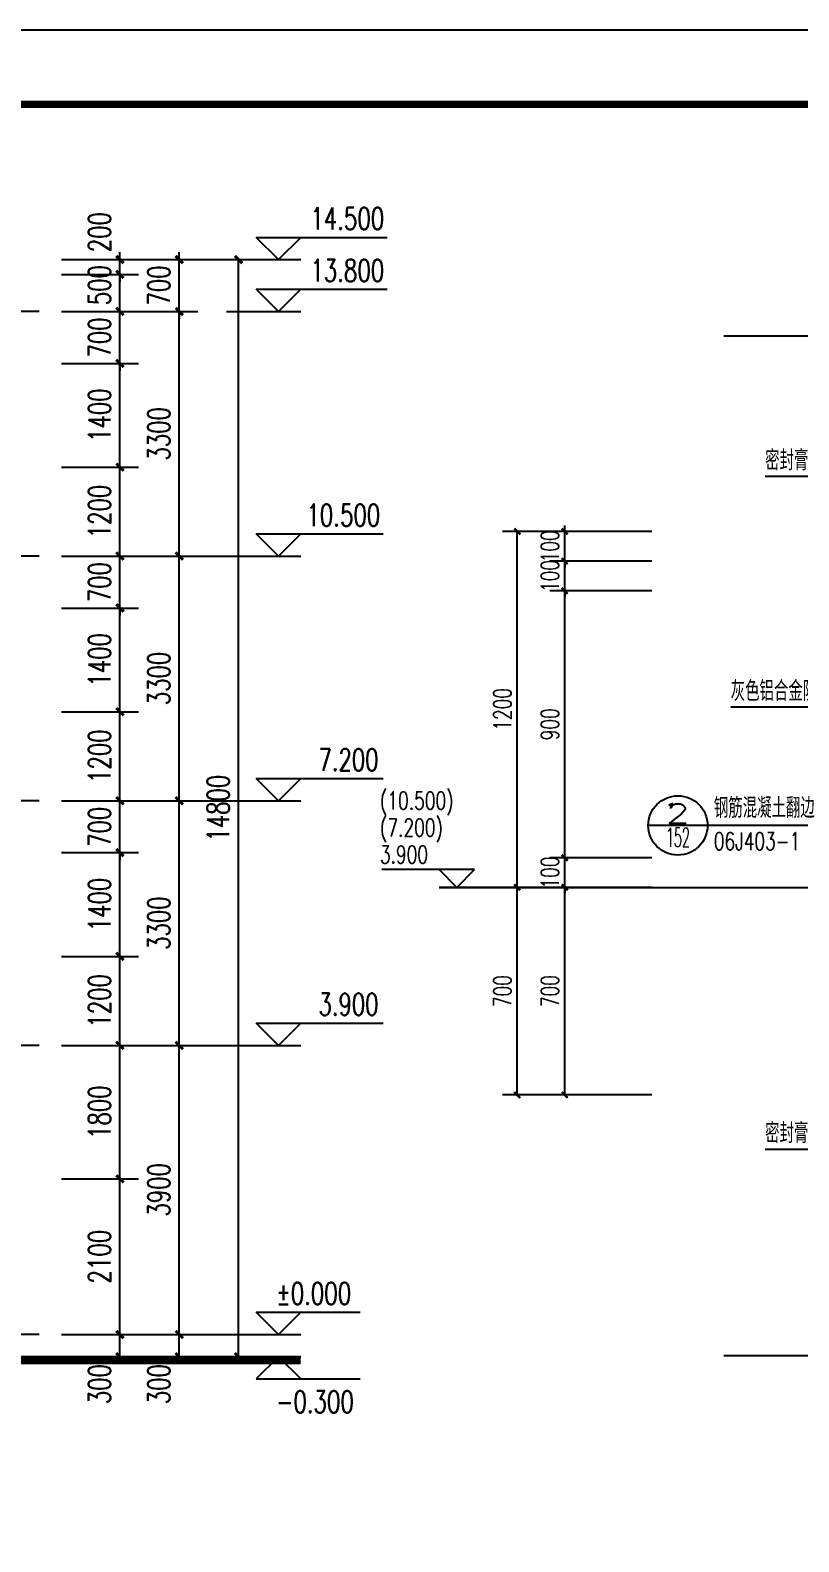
# Model space of a CAD drawing. Extents: x 5904849 to 6011887, y -826029 to -177002.
# Drawn here: x 5943531 to 5953890, y -658282 to -637892 of the extents above; entities that cross this region are included whole.
import ezdxf
from ezdxf.enums import TextEntityAlignment as Align

# ---------------------------------------------------------------- set-up
doc = ezdxf.new("R2010")
doc.units = 0
doc.header["$LTSCALE"] = 1000
doc.header["$MEASUREMENT"] = 0
doc.linetypes.add('DOTE', pattern=[2.42, 2, -0.2, 0.02, -0.2])
doc.layers.get('0').update_dxf_attribs({"linetype": 'CONTINUOUS'})
doc.layers.get('Defpoints').update_dxf_attribs({"linetype": 'CONTINUOUS'})
for name, color, linetype in [('DIM_ELEV', 3, 'CONTINUOUS'), ('DIM_SYMB', 3, 'CONTINUOUS'), ('DOTE', 252, 'CONTINUOUS'), ('PUB_DIM', 3, 'CONTINUOUS'), ('PUB_TEXT', 7, 'CONTINUOUS'), ('PUB_TITLE', 4, 'CONTINUOUS'), ('WALL', 2, 'CONTINUOUS'), ('填充', 251, 'CONTINUOUS')]:
    doc.layers.add(name, color=color, linetype=linetype)
doc.styles.add('_TCH_DIM', font='SIMPLEX', dxfattribs={"bigfont": 'GBCBIG'})
doc.styles.add('_TCH_DIM_T3', font='SIMPLEX', dxfattribs={"width": 0.705882, "bigfont": 'GBCBIG'})
doc.dimstyles.new('_TCH_ARCH&&100', dxfattribs={"dimtxt": 297.5, "dimasz": 100, "dimexe": 250, "dimexo": 300, "dimgap": 126.25, "dimtad": 1, "dimdec": 0, "dimzin": 0, "dimdsep": 46, "dimtxsty": '_TCH_DIM_T3', "dimblk": 'ARCHTICK', "dimcen": 0.09, "dimclrt": 7, "dimazin": 2, "dimtfac": 1, "dimtdec": 0, "dimtix": 1, "dimtmove": 2, "dimatfit": 3, "dimfxl": 0, "dimtolj": 1, "dimtzin": 0, "dimarcsym": 0})
doc.dimstyles.new('_TCH_ARCH&&20', dxfattribs={"dimtxt": 59.5, "dimasz": 20, "dimexe": 50, "dimexo": 60, "dimgap": 20, "dimtad": 1, "dimdec": 0, "dimzin": 0, "dimdsep": 46, "dimtxsty": '_TCH_DIM_T3', "dimblk": 'ARCHTICK', "dimcen": 0.09, "dimclrt": 7, "dimazin": 2, "dimtfac": 1, "dimtdec": 0, "dimtix": 1, "dimtmove": 2, "dimatfit": 3, "dimfxl": 0, "dimtolj": 1, "dimtzin": 0, "dimarcsym": 0})

# ---------------------------------------------------------------- blocks, each defined once
blk = doc.blocks.new('_ArchTick')
at = {"color": 0, "linetype": 'ByBlock', "const_width": 0.4}
blk.add_lwpolyline([(-0.5, -0.5), (0.5, 0.5)], dxfattribs=at)
blk = doc.blocks.new('*D709')
at = {"layer": 'Defpoints', "color": 0}
for p in [(5943652, -640986), (5944740, -640986), (5943652, -641186)]:
    blk.add_point(p, dxfattribs=at)
at = {"layer": 'PUB_DIM', "color": 0, "lineweight": -2}
for p, q in [((5943952, -640986), (5944990, -640986)), ((5944740, -640986), (5944740, -640886)), ((5944740, -641186), (5944740, -640986)), ((5943952, -641186), (5944990, -641186)), ((5944740, -641186), (5944740, -641286))]:
    blk.add_line(p, q, dxfattribs=at)
at = {"layer": 'PUB_DIM', "color": 0, "lineweight": -2, "xscale": 100, "yscale": 100, "zscale": 100}
for p, rotation in [((5944740, -640986), 270), ((5944740, -641186), 90)]:
    blk.add_blockref('_ArchTick', p, dxfattribs=dict(at, rotation=rotation))
at = {"layer": 'PUB_DIM', "color": 7, "insert": (5944465, -640616), "char_height": 297.5, "attachment_point": 5, "rotation": 90, "style": '_TCH_DIM_T3'}
blk.add_mtext('\\A1;200', dxfattribs=at)
blk = doc.blocks.new('*D710')
at = {"layer": 'Defpoints', "color": 0}
for p in [(5943652, -641186), (5944740, -641186), (5943652, -641686)]:
    blk.add_point(p, dxfattribs=at)
at = {"layer": 'PUB_DIM', "color": 0, "lineweight": -2}
for p, q in [((5943952, -641186), (5944990, -641186)), ((5944740, -641686), (5944740, -641186)), ((5943952, -641686), (5944990, -641686))]:
    blk.add_line(p, q, dxfattribs=at)
at = {"layer": 'PUB_DIM', "color": 0, "lineweight": -2, "xscale": 100, "yscale": 100, "zscale": 100}
for p, rotation in [((5944740, -641186), 90), ((5944740, -641686), 270)]:
    blk.add_blockref('_ArchTick', p, dxfattribs=dict(at, rotation=rotation))
at = {"layer": 'PUB_DIM', "color": 7, "insert": (5944464, -641331), "char_height": 297.5, "attachment_point": 5, "rotation": 90, "style": '_TCH_DIM_T3'}
blk.add_mtext('\\A1;500', dxfattribs=at)
blk = doc.blocks.new('*D711')
at = {"layer": 'Defpoints', "color": 0}
for p in [(5943652, -641686), (5944740, -641686), (5943652, -642386)]:
    blk.add_point(p, dxfattribs=at)
at = {"layer": 'PUB_DIM', "color": 0, "lineweight": -2}
for p, q in [((5944740, -641686), (5944740, -641586)), ((5943952, -641686), (5944990, -641686)), ((5944740, -642386), (5944740, -641686)), ((5943952, -642386), (5944990, -642386)), ((5944740, -642386), (5944740, -642486))]:
    blk.add_line(p, q, dxfattribs=at)
at = {"layer": 'PUB_DIM', "color": 0, "lineweight": -2, "xscale": 100, "yscale": 100, "zscale": 100}
for p, rotation in [((5944740, -641686), 270), ((5944740, -642386), 90)]:
    blk.add_blockref('_ArchTick', p, dxfattribs=dict(at, rotation=rotation))
at = {"layer": 'PUB_DIM', "color": 7, "insert": (5944465, -642036), "char_height": 297.5, "attachment_point": 5, "rotation": 90, "style": '_TCH_DIM_T3'}
blk.add_mtext('\\A1;700', dxfattribs=at)
blk = doc.blocks.new('*D712')
at = {"layer": 'Defpoints', "color": 0}
for p in [(5943652, -642386), (5944740, -642386), (5943652, -643786)]:
    blk.add_point(p, dxfattribs=at)
at = {"layer": 'PUB_DIM', "color": 0, "lineweight": -2}
for p, q in [((5943952, -642386), (5944990, -642386)), ((5944740, -643786), (5944740, -642386)), ((5943952, -643786), (5944990, -643786))]:
    blk.add_line(p, q, dxfattribs=at)
at = {"layer": 'PUB_DIM', "color": 0, "lineweight": -2, "xscale": 100, "yscale": 100, "zscale": 100}
for p, rotation in [((5944740, -642386), 90), ((5944740, -643786), 270)]:
    blk.add_blockref('_ArchTick', p, dxfattribs=dict(at, rotation=rotation))
at = {"layer": 'PUB_DIM', "color": 7, "insert": (5944465, -643086), "char_height": 297.5, "attachment_point": 5, "rotation": 90, "style": '_TCH_DIM_T3'}
blk.add_mtext('\\A1;1400', dxfattribs=at)
blk = doc.blocks.new('*D713')
at = {"layer": 'Defpoints', "color": 0}
for p in [(5943652, -643786), (5944740, -643786), (5943652, -644986)]:
    blk.add_point(p, dxfattribs=at)
at = {"layer": 'PUB_DIM', "color": 0, "lineweight": -2}
for p, q in [((5943952, -643786), (5944990, -643786)), ((5944740, -644986), (5944740, -643786)), ((5943952, -644986), (5944990, -644986))]:
    blk.add_line(p, q, dxfattribs=at)
at = {"layer": 'PUB_DIM', "color": 0, "lineweight": -2, "xscale": 100, "yscale": 100, "zscale": 100}
for p, rotation in [((5944740, -643786), 90), ((5944740, -644986), 270)]:
    blk.add_blockref('_ArchTick', p, dxfattribs=dict(at, rotation=rotation))
at = {"layer": 'PUB_DIM', "color": 7, "insert": (5944465, -644386), "char_height": 297.5, "attachment_point": 5, "rotation": 90, "style": '_TCH_DIM_T3'}
blk.add_mtext('\\A1;1200', dxfattribs=at)
blk = doc.blocks.new('*D714')
at = {"layer": 'Defpoints', "color": 0}
for p in [(5943652, -644986), (5944740, -644986), (5943652, -645686)]:
    blk.add_point(p, dxfattribs=at)
at = {"layer": 'PUB_DIM', "color": 0, "lineweight": -2}
for p, q in [((5944740, -644986), (5944740, -644886)), ((5943952, -644986), (5944990, -644986)), ((5944740, -645686), (5944740, -644986)), ((5943952, -645686), (5944990, -645686)), ((5944740, -645686), (5944740, -645786))]:
    blk.add_line(p, q, dxfattribs=at)
at = {"layer": 'PUB_DIM', "color": 0, "lineweight": -2, "xscale": 100, "yscale": 100, "zscale": 100}
for p, rotation in [((5944740, -644986), 270), ((5944740, -645686), 90)]:
    blk.add_blockref('_ArchTick', p, dxfattribs=dict(at, rotation=rotation))
at = {"layer": 'PUB_DIM', "color": 7, "insert": (5944465, -645336), "char_height": 297.5, "attachment_point": 5, "rotation": 90, "style": '_TCH_DIM_T3'}
blk.add_mtext('\\A1;700', dxfattribs=at)
blk = doc.blocks.new('*D715')
at = {"layer": 'Defpoints', "color": 0}
for p in [(5943652, -645686), (5944740, -645686), (5943652, -647086)]:
    blk.add_point(p, dxfattribs=at)
at = {"layer": 'PUB_DIM', "color": 0, "lineweight": -2}
for p, q in [((5943952, -645686), (5944990, -645686)), ((5944740, -647086), (5944740, -645686)), ((5943952, -647086), (5944990, -647086))]:
    blk.add_line(p, q, dxfattribs=at)
at = {"layer": 'PUB_DIM', "color": 0, "lineweight": -2, "xscale": 100, "yscale": 100, "zscale": 100}
for p, rotation in [((5944740, -645686), 90), ((5944740, -647086), 270)]:
    blk.add_blockref('_ArchTick', p, dxfattribs=dict(at, rotation=rotation))
at = {"layer": 'PUB_DIM', "color": 7, "insert": (5944465, -646386), "char_height": 297.5, "attachment_point": 5, "rotation": 90, "style": '_TCH_DIM_T3'}
blk.add_mtext('\\A1;1400', dxfattribs=at)
blk = doc.blocks.new('*D716')
at = {"layer": 'Defpoints', "color": 0}
for p in [(5943652, -647086), (5944740, -647086), (5943652, -648286)]:
    blk.add_point(p, dxfattribs=at)
at = {"layer": 'PUB_DIM', "color": 0, "lineweight": -2}
for p, q in [((5943952, -647086), (5944990, -647086)), ((5944740, -648286), (5944740, -647086)), ((5943952, -648286), (5944990, -648286))]:
    blk.add_line(p, q, dxfattribs=at)
at = {"layer": 'PUB_DIM', "color": 0, "lineweight": -2, "xscale": 100, "yscale": 100, "zscale": 100}
for p, rotation in [((5944740, -647086), 90), ((5944740, -648286), 270)]:
    blk.add_blockref('_ArchTick', p, dxfattribs=dict(at, rotation=rotation))
at = {"layer": 'PUB_DIM', "color": 7, "insert": (5944465, -647686), "char_height": 297.5, "attachment_point": 5, "rotation": 90, "style": '_TCH_DIM_T3'}
blk.add_mtext('\\A1;1200', dxfattribs=at)
blk = doc.blocks.new('*D717')
at = {"layer": 'Defpoints', "color": 0}
for p in [(5943652, -648286), (5944740, -648286), (5943652, -648986)]:
    blk.add_point(p, dxfattribs=at)
at = {"layer": 'PUB_DIM', "color": 0, "lineweight": -2}
for p, q in [((5944740, -648286), (5944740, -648186)), ((5943952, -648286), (5944990, -648286)), ((5944740, -648986), (5944740, -648286)), ((5943952, -648986), (5944990, -648986)), ((5944740, -648986), (5944740, -649086))]:
    blk.add_line(p, q, dxfattribs=at)
at = {"layer": 'PUB_DIM', "color": 0, "lineweight": -2, "xscale": 100, "yscale": 100, "zscale": 100}
for p, rotation in [((5944740, -648286), 270), ((5944740, -648986), 90)]:
    blk.add_blockref('_ArchTick', p, dxfattribs=dict(at, rotation=rotation))
at = {"layer": 'PUB_DIM', "color": 7, "insert": (5944465, -648636), "char_height": 297.5, "attachment_point": 5, "rotation": 90, "style": '_TCH_DIM_T3'}
blk.add_mtext('\\A1;700', dxfattribs=at)
blk = doc.blocks.new('*D718')
at = {"layer": 'Defpoints', "color": 0}
for p in [(5943652, -648986), (5944740, -648986), (5943652, -650386)]:
    blk.add_point(p, dxfattribs=at)
at = {"layer": 'PUB_DIM', "color": 0, "lineweight": -2}
for p, q in [((5943952, -648986), (5944990, -648986)), ((5944740, -650386), (5944740, -648986)), ((5943952, -650386), (5944990, -650386))]:
    blk.add_line(p, q, dxfattribs=at)
at = {"layer": 'PUB_DIM', "color": 0, "lineweight": -2, "xscale": 100, "yscale": 100, "zscale": 100}
for p, rotation in [((5944740, -648986), 90), ((5944740, -650386), 270)]:
    blk.add_blockref('_ArchTick', p, dxfattribs=dict(at, rotation=rotation))
at = {"layer": 'PUB_DIM', "color": 7, "insert": (5944465, -649686), "char_height": 297.5, "attachment_point": 5, "rotation": 90, "style": '_TCH_DIM_T3'}
blk.add_mtext('\\A1;1400', dxfattribs=at)
blk = doc.blocks.new('*D719')
at = {"layer": 'Defpoints', "color": 0}
for p in [(5943652, -650386), (5944740, -650386), (5943652, -651586)]:
    blk.add_point(p, dxfattribs=at)
at = {"layer": 'PUB_DIM', "color": 0, "lineweight": -2}
for p, q in [((5943952, -650386), (5944990, -650386)), ((5944740, -651586), (5944740, -650386)), ((5943952, -651586), (5944990, -651586))]:
    blk.add_line(p, q, dxfattribs=at)
at = {"layer": 'PUB_DIM', "color": 0, "lineweight": -2, "xscale": 100, "yscale": 100, "zscale": 100}
for p, rotation in [((5944740, -650386), 90), ((5944740, -651586), 270)]:
    blk.add_blockref('_ArchTick', p, dxfattribs=dict(at, rotation=rotation))
at = {"layer": 'PUB_DIM', "color": 7, "insert": (5944465, -650986), "char_height": 297.5, "attachment_point": 5, "rotation": 90, "style": '_TCH_DIM_T3'}
blk.add_mtext('\\A1;1200', dxfattribs=at)
blk = doc.blocks.new('*D720')
at = {"layer": 'Defpoints', "color": 0}
for p in [(5943652, -651586), (5944740, -651586), (5943652, -653386)]:
    blk.add_point(p, dxfattribs=at)
at = {"layer": 'PUB_DIM', "color": 0, "lineweight": -2}
for p, q in [((5943952, -651586), (5944990, -651586)), ((5944740, -653386), (5944740, -651586)), ((5943952, -653386), (5944990, -653386))]:
    blk.add_line(p, q, dxfattribs=at)
at = {"layer": 'PUB_DIM', "color": 0, "lineweight": -2, "xscale": 100, "yscale": 100, "zscale": 100}
for p, rotation in [((5944740, -651586), 90), ((5944740, -653386), 270)]:
    blk.add_blockref('_ArchTick', p, dxfattribs=dict(at, rotation=rotation))
at = {"layer": 'PUB_DIM', "color": 7, "insert": (5944465, -652486), "char_height": 297.5, "attachment_point": 5, "rotation": 90, "style": '_TCH_DIM_T3'}
blk.add_mtext('\\A1;1800', dxfattribs=at)
blk = doc.blocks.new('*D721')
at = {"layer": 'Defpoints', "color": 0}
for p in [(5943652, -653386), (5944740, -653386), (5943652, -655486)]:
    blk.add_point(p, dxfattribs=at)
at = {"layer": 'PUB_DIM', "color": 0, "lineweight": -2}
for p, q in [((5943952, -653386), (5944990, -653386)), ((5944740, -655486), (5944740, -653386)), ((5943952, -655486), (5944990, -655486))]:
    blk.add_line(p, q, dxfattribs=at)
at = {"layer": 'PUB_DIM', "color": 0, "lineweight": -2, "xscale": 100, "yscale": 100, "zscale": 100}
for p, rotation in [((5944740, -653386), 90), ((5944740, -655486), 270)]:
    blk.add_blockref('_ArchTick', p, dxfattribs=dict(at, rotation=rotation))
at = {"layer": 'PUB_DIM', "color": 7, "insert": (5944465, -654436), "char_height": 297.5, "attachment_point": 5, "rotation": 90, "style": '_TCH_DIM_T3'}
blk.add_mtext('\\A1;2100', dxfattribs=at)
blk = doc.blocks.new('*D722')
at = {"layer": 'Defpoints', "color": 0}
for p in [(5943652, -655486), (5944740, -655486), (5943652, -655786)]:
    blk.add_point(p, dxfattribs=at)
at = {"layer": 'PUB_DIM', "color": 0, "lineweight": -2}
for p, q in [((5943952, -655486), (5944990, -655486)), ((5944740, -655786), (5944740, -655486)), ((5943952, -655786), (5944990, -655786))]:
    blk.add_line(p, q, dxfattribs=at)
at = {"layer": 'PUB_DIM', "color": 0, "lineweight": -2, "xscale": 100, "yscale": 100, "zscale": 100}
for p, rotation in [((5944740, -655486), 90), ((5944740, -655786), 270)]:
    blk.add_blockref('_ArchTick', p, dxfattribs=dict(at, rotation=rotation))
at = {"layer": 'PUB_DIM', "color": 7, "insert": (5944465, -656156), "char_height": 297.5, "attachment_point": 5, "rotation": 90, "style": '_TCH_DIM_T3'}
blk.add_mtext('\\A1;300', dxfattribs=at)
blk = doc.blocks.new('*D723')
at = {"layer": 'Defpoints', "color": 0}
for p in [(5943652, -640986), (5946340, -640986), (5943652, -655786)]:
    blk.add_point(p, dxfattribs=at)
at = {"layer": 'PUB_DIM', "color": 0, "lineweight": -2}
for p, q in [((5943952, -640986), (5946590, -640986)), ((5946340, -655786), (5946340, -640986)), ((5943952, -655786), (5946590, -655786))]:
    blk.add_line(p, q, dxfattribs=at)
at = {"layer": 'PUB_DIM', "color": 0, "lineweight": -2, "xscale": 100, "yscale": 100, "zscale": 100}
for p, rotation in [((5946340, -640986), 90), ((5946340, -655786), 270)]:
    blk.add_blockref('_ArchTick', p, dxfattribs=dict(at, rotation=rotation))
at = {"layer": 'PUB_DIM', "color": 7, "insert": (5946065, -648386), "char_height": 297.5, "attachment_point": 5, "rotation": 90, "style": '_TCH_DIM_T3'}
blk.add_mtext('\\A1;14800', dxfattribs=at)
blk = doc.blocks.new('*D724')
at = {"layer": 'Defpoints', "color": 0}
for p in [(5943652, -640986), (5945540, -640986), (5943652, -641686)]:
    blk.add_point(p, dxfattribs=at)
at = {"layer": 'PUB_DIM', "color": 0, "lineweight": -2}
for p, q in [((5943952, -640986), (5945790, -640986)), ((5945540, -640986), (5945540, -640886)), ((5945540, -641686), (5945540, -640986)), ((5943952, -641686), (5945790, -641686)), ((5945540, -641686), (5945540, -641786))]:
    blk.add_line(p, q, dxfattribs=at)
at = {"layer": 'PUB_DIM', "color": 0, "lineweight": -2, "xscale": 100, "yscale": 100, "zscale": 100}
for p, rotation in [((5945540, -640986), 270), ((5945540, -641686), 90)]:
    blk.add_blockref('_ArchTick', p, dxfattribs=dict(at, rotation=rotation))
at = {"layer": 'PUB_DIM', "color": 7, "insert": (5945265, -641336), "char_height": 297.5, "attachment_point": 5, "rotation": 90, "style": '_TCH_DIM_T3'}
blk.add_mtext('\\A1;700', dxfattribs=at)
blk = doc.blocks.new('*D725')
at = {"layer": 'Defpoints', "color": 0}
for p in [(5943652, -641686), (5945540, -641686), (5943652, -644986)]:
    blk.add_point(p, dxfattribs=at)
at = {"layer": 'PUB_DIM', "color": 0, "lineweight": -2}
for p, q in [((5943952, -641686), (5945790, -641686)), ((5945540, -644986), (5945540, -641686)), ((5943952, -644986), (5945790, -644986))]:
    blk.add_line(p, q, dxfattribs=at)
at = {"layer": 'PUB_DIM', "color": 0, "lineweight": -2, "xscale": 100, "yscale": 100, "zscale": 100}
for p, rotation in [((5945540, -641686), 90), ((5945540, -644986), 270)]:
    blk.add_blockref('_ArchTick', p, dxfattribs=dict(at, rotation=rotation))
at = {"layer": 'PUB_DIM', "color": 7, "insert": (5945265, -643336), "char_height": 297.5, "attachment_point": 5, "rotation": 90, "style": '_TCH_DIM_T3'}
blk.add_mtext('\\A1;3300', dxfattribs=at)
blk = doc.blocks.new('*D726')
at = {"layer": 'Defpoints', "color": 0}
for p in [(5943652, -644986), (5945540, -644986), (5943652, -648286)]:
    blk.add_point(p, dxfattribs=at)
at = {"layer": 'PUB_DIM', "color": 0, "lineweight": -2}
for p, q in [((5943952, -644986), (5945790, -644986)), ((5945540, -648286), (5945540, -644986)), ((5943952, -648286), (5945790, -648286))]:
    blk.add_line(p, q, dxfattribs=at)
at = {"layer": 'PUB_DIM', "color": 0, "lineweight": -2, "xscale": 100, "yscale": 100, "zscale": 100}
for p, rotation in [((5945540, -644986), 90), ((5945540, -648286), 270)]:
    blk.add_blockref('_ArchTick', p, dxfattribs=dict(at, rotation=rotation))
at = {"layer": 'PUB_DIM', "color": 7, "insert": (5945265, -646636), "char_height": 297.5, "attachment_point": 5, "rotation": 90, "style": '_TCH_DIM_T3'}
blk.add_mtext('\\A1;3300', dxfattribs=at)
blk = doc.blocks.new('*D727')
at = {"layer": 'Defpoints', "color": 0}
for p in [(5943652, -648286), (5945540, -648286), (5943652, -651586)]:
    blk.add_point(p, dxfattribs=at)
at = {"layer": 'PUB_DIM', "color": 0, "lineweight": -2}
for p, q in [((5943952, -648286), (5945790, -648286)), ((5945540, -651586), (5945540, -648286)), ((5943952, -651586), (5945790, -651586))]:
    blk.add_line(p, q, dxfattribs=at)
at = {"layer": 'PUB_DIM', "color": 0, "lineweight": -2, "xscale": 100, "yscale": 100, "zscale": 100}
for p, rotation in [((5945540, -648286), 90), ((5945540, -651586), 270)]:
    blk.add_blockref('_ArchTick', p, dxfattribs=dict(at, rotation=rotation))
at = {"layer": 'PUB_DIM', "color": 7, "insert": (5945265, -649936), "char_height": 297.5, "attachment_point": 5, "rotation": 90, "style": '_TCH_DIM_T3'}
blk.add_mtext('\\A1;3300', dxfattribs=at)
blk = doc.blocks.new('*D728')
at = {"layer": 'Defpoints', "color": 0}
for p in [(5943652, -651586), (5945540, -651586), (5943652, -655486)]:
    blk.add_point(p, dxfattribs=at)
at = {"layer": 'PUB_DIM', "color": 0, "lineweight": -2}
for p, q in [((5943952, -651586), (5945790, -651586)), ((5945540, -655486), (5945540, -651586)), ((5943952, -655486), (5945790, -655486))]:
    blk.add_line(p, q, dxfattribs=at)
at = {"layer": 'PUB_DIM', "color": 0, "lineweight": -2, "xscale": 100, "yscale": 100, "zscale": 100}
for p, rotation in [((5945540, -651586), 90), ((5945540, -655486), 270)]:
    blk.add_blockref('_ArchTick', p, dxfattribs=dict(at, rotation=rotation))
at = {"layer": 'PUB_DIM', "color": 7, "insert": (5945265, -653536), "char_height": 297.5, "attachment_point": 5, "rotation": 90, "style": '_TCH_DIM_T3'}
blk.add_mtext('\\A1;3900', dxfattribs=at)
blk = doc.blocks.new('*D729')
at = {"layer": 'Defpoints', "color": 0}
for p in [(5943652, -655486), (5945540, -655486), (5943652, -655786)]:
    blk.add_point(p, dxfattribs=at)
at = {"layer": 'PUB_DIM', "color": 0, "lineweight": -2}
for p, q in [((5943952, -655486), (5945790, -655486)), ((5945540, -655786), (5945540, -655486)), ((5943952, -655786), (5945790, -655786))]:
    blk.add_line(p, q, dxfattribs=at)
at = {"layer": 'PUB_DIM', "color": 0, "lineweight": -2, "xscale": 100, "yscale": 100, "zscale": 100}
for p, rotation in [((5945540, -655486), 90), ((5945540, -655786), 270)]:
    blk.add_blockref('_ArchTick', p, dxfattribs=dict(at, rotation=rotation))
at = {"layer": 'PUB_DIM', "color": 7, "insert": (5945265, -656156), "char_height": 297.5, "attachment_point": 5, "rotation": 90, "style": '_TCH_DIM_T3'}
blk.add_mtext('\\A1;300', dxfattribs=at)
blk = doc.blocks.new('*D146')
at = {"layer": 'Defpoints', "color": 0, "transparency": 16777216}
for p in [(617, 2119.9), (970.7, 2119.9), (970.7, 1419.9)]:
    blk.add_point(p, dxfattribs=at)
at = {"layer": 'PUB_DIM', "color": 0, "lineweight": -2, "transparency": 16777216}
for p, q in [((910.7, 2119.9), (567, 2119.9)), ((617, 1419.9), (617, 2119.9)), ((910.7, 1419.9), (567, 1419.9))]:
    blk.add_line(p, q, dxfattribs=at)
at = {"layer": 'PUB_DIM', "color": 0, "lineweight": -2, "transparency": 16777216, "xscale": 20, "yscale": 20, "zscale": 20}
for p, rotation in [((617, 2119.9), 90), ((617, 1419.9), 270)]:
    blk.add_blockref('_ArchTick', p, dxfattribs=dict(at, rotation=rotation))
at = {"layer": 'PUB_DIM', "color": 7, "transparency": 16777216, "insert": (567.3, 1769.9), "char_height": 59.5, "attachment_point": 5, "rotation": 90, "style": '_TCH_DIM_T3'}
blk.add_mtext('\\A1;700', dxfattribs=at)
blk = doc.blocks.new('*D147')
at = {"layer": 'Defpoints', "color": 0, "transparency": 16777216}
for p in [(617, 2219.9), (970.7, 2219.9), (970.7, 2119.9)]:
    blk.add_point(p, dxfattribs=at)
at = {"layer": 'PUB_DIM', "color": 0, "lineweight": -2, "transparency": 16777216}
for p, q in [((910.7, 2219.9), (567, 2219.9)), ((617, 2219.9), (617, 2239.9)), ((617, 2119.9), (617, 2219.9)), ((910.7, 2119.9), (567, 2119.9)), ((617, 2119.9), (617, 2099.9))]:
    blk.add_line(p, q, dxfattribs=at)
at = {"layer": 'PUB_DIM', "color": 0, "lineweight": -2, "transparency": 16777216, "xscale": 20, "yscale": 20, "zscale": 20}
for p, rotation in [((617, 2219.9), 270), ((617, 2119.9), 90)]:
    blk.add_blockref('_ArchTick', p, dxfattribs=dict(at, rotation=rotation))
at = {"layer": 'PUB_DIM', "color": 7, "transparency": 16777216, "insert": (567.3, 2169.9), "char_height": 59.5, "attachment_point": 5, "rotation": 90, "style": '_TCH_DIM_T3'}
blk.add_mtext('\\A1;100', dxfattribs=at)
blk = doc.blocks.new('*D148')
at = {"layer": 'Defpoints', "color": 0, "transparency": 16777216}
for p in [(617, 3119.9), (970.7, 3119.9), (970.7, 2219.9)]:
    blk.add_point(p, dxfattribs=at)
at = {"layer": 'PUB_DIM', "color": 0, "lineweight": -2, "transparency": 16777216}
for p, q in [((910.7, 3119.9), (567, 3119.9)), ((617, 2219.9), (617, 3119.9)), ((910.7, 2219.9), (567, 2219.9))]:
    blk.add_line(p, q, dxfattribs=at)
at = {"layer": 'PUB_DIM', "color": 0, "lineweight": -2, "transparency": 16777216, "xscale": 20, "yscale": 20, "zscale": 20}
for p, rotation in [((617, 3119.9), 90), ((617, 2219.9), 270)]:
    blk.add_blockref('_ArchTick', p, dxfattribs=dict(at, rotation=rotation))
at = {"layer": 'PUB_DIM', "color": 7, "transparency": 16777216, "insert": (567.3, 2669.9), "char_height": 59.5, "attachment_point": 5, "rotation": 90, "style": '_TCH_DIM_T3'}
blk.add_mtext('\\A1;900', dxfattribs=at)
blk = doc.blocks.new('*D149')
at = {"layer": 'Defpoints', "color": 0, "transparency": 16777216}
for p in [(617, 3219.9), (970.7, 3219.9), (970.7, 3119.9)]:
    blk.add_point(p, dxfattribs=at)
at = {"layer": 'PUB_DIM', "color": 0, "lineweight": -2, "transparency": 16777216}
for p, q in [((910.7, 3219.9), (567, 3219.9)), ((617, 3219.9), (617, 3239.9)), ((617, 3119.9), (617, 3219.9)), ((910.7, 3119.9), (567, 3119.9)), ((617, 3119.9), (617, 3099.9))]:
    blk.add_line(p, q, dxfattribs=at)
at = {"layer": 'PUB_DIM', "color": 0, "lineweight": -2, "transparency": 16777216, "xscale": 20, "yscale": 20, "zscale": 20}
for p, rotation in [((617, 3219.9), 270), ((617, 3119.9), 90)]:
    blk.add_blockref('_ArchTick', p, dxfattribs=dict(at, rotation=rotation))
at = {"layer": 'PUB_DIM', "color": 7, "transparency": 16777216, "insert": (567.3, 3169.9), "char_height": 59.5, "attachment_point": 5, "rotation": 90, "style": '_TCH_DIM_T3'}
blk.add_mtext('\\A1;100', dxfattribs=at)
blk = doc.blocks.new('*D150')
at = {"layer": 'Defpoints', "color": 0, "transparency": 16777216}
for p in [(617, 3319.9), (970.7, 3319.9), (970.7, 3219.9)]:
    blk.add_point(p, dxfattribs=at)
at = {"layer": 'PUB_DIM', "color": 0, "lineweight": -2, "transparency": 16777216}
for p, q in [((910.7, 3319.9), (567, 3319.9)), ((617, 3319.9), (617, 3339.9)), ((617, 3219.9), (617, 3319.9)), ((910.7, 3219.9), (567, 3219.9)), ((617, 3219.9), (617, 3199.9))]:
    blk.add_line(p, q, dxfattribs=at)
at = {"layer": 'PUB_DIM', "color": 0, "lineweight": -2, "transparency": 16777216, "xscale": 20, "yscale": 20, "zscale": 20}
for p, rotation in [((617, 3319.9), 270), ((617, 3219.9), 90)]:
    blk.add_blockref('_ArchTick', p, dxfattribs=dict(at, rotation=rotation))
at = {"layer": 'PUB_DIM', "color": 7, "transparency": 16777216, "insert": (567.3, 3269.9), "char_height": 59.5, "attachment_point": 5, "rotation": 90, "style": '_TCH_DIM_T3'}
blk.add_mtext('\\A1;100', dxfattribs=at)
blk = doc.blocks.new('*D151')
at = {"layer": 'Defpoints', "color": 0, "transparency": 16777216}
for p in [(457, 2119.9), (970.7, 2119.9), (970.7, 1419.9)]:
    blk.add_point(p, dxfattribs=at)
at = {"layer": 'PUB_DIM', "color": 0, "lineweight": -2, "transparency": 16777216}
for p, q in [((910.7, 2119.9), (407, 2119.9)), ((457, 1419.9), (457, 2119.9)), ((910.7, 1419.9), (407, 1419.9))]:
    blk.add_line(p, q, dxfattribs=at)
at = {"layer": 'PUB_DIM', "color": 0, "lineweight": -2, "transparency": 16777216, "xscale": 20, "yscale": 20, "zscale": 20}
for p, rotation in [((457, 2119.9), 90), ((457, 1419.9), 270)]:
    blk.add_blockref('_ArchTick', p, dxfattribs=dict(at, rotation=rotation))
at = {"layer": 'PUB_DIM', "color": 7, "transparency": 16777216, "insert": (407.3, 1769.9), "char_height": 59.5, "attachment_point": 5, "rotation": 90, "style": '_TCH_DIM_T3'}
blk.add_mtext('\\A1;700', dxfattribs=at)
blk = doc.blocks.new('*D152')
at = {"layer": 'Defpoints', "color": 0, "transparency": 16777216}
for p in [(457, 3319.9), (970.7, 3319.9), (970.7, 2119.9)]:
    blk.add_point(p, dxfattribs=at)
at = {"layer": 'PUB_DIM', "color": 0, "lineweight": -2, "transparency": 16777216}
for p, q in [((910.7, 3319.9), (407, 3319.9)), ((457, 2119.9), (457, 3319.9)), ((910.7, 2119.9), (407, 2119.9))]:
    blk.add_line(p, q, dxfattribs=at)
at = {"layer": 'PUB_DIM', "color": 0, "lineweight": -2, "transparency": 16777216, "xscale": 20, "yscale": 20, "zscale": 20}
for p, rotation in [((457, 3319.9), 90), ((457, 2119.9), 270)]:
    blk.add_blockref('_ArchTick', p, dxfattribs=dict(at, rotation=rotation))
at = {"layer": 'PUB_DIM', "color": 7, "transparency": 16777216, "insert": (407.3, 2719.9), "char_height": 59.5, "attachment_point": 5, "rotation": 90, "style": '_TCH_DIM_T3'}
blk.add_mtext('\\A1;1200', dxfattribs=at)
blk = doc.blocks.new('A$C8629bc22')
at = {"layer": '填充'}
h = blk.add_hatch(dxfattribs=at)
h.set_pattern_fill('混凝土', color=256, scale=20, style=0)
h.set_pattern_definition([(50, (-2038259.47, 722060.08), (143.4520365, -12.550427), [15, -165]), (355, (-2038259.47, 722060.08), (-27.750267, 150.438427), [12, -132]), (100.4514, (-2038247.51, 722059.04), (115.701876, 137.887908), [12.748038, -140.228422]), (46.1842, (-2038259.47, 722100.08), (213.44821, -33.103803), [22.5, -247.5]), (96.6356, (-2038241.68, 722097.32), (186.932541, 194.823574), [19.122058, -210.3426]), (351.1842, (-2038259.47, 722100.08), (186.93239, 194.82372), [18, -198]), (21, (-2038239.47, 722090.08), (119.3814104, -80.523778), [15, -165]), (326, (-2038239.47, 722090.08), (48.663066, 145.030009), [12, -132]), (71.4514, (-2038229.52, 722083.37), (168.044526, 64.506099), [12.748038, -140.228422]), (37.5, (-2038259.467, 722060.08), (2.4319711, 66.5787708), [0, -130.4, 0, -134, 0, -132.5]), (7.5, (-2038259.47, 722060.08), (52.6139075, 78.8823424), [0, -76.4, 0, -127.4, 0, -50.5]), (327.5, (-2038304.067, 722060.08), (106.7644872, -4.5109743), [0, -50, 0, -156, 0, -207]), (317.5, (-2038324.07, 722060.08), (116.637234, 20.0209965), [0, -65, 0, -103.6, 0, -147])])
h.paths.add_polyline_path([(968.1, 2334.1), (1029, 2334.1), (1029, 2412.4), (968.1, 2412.4)])
at = {"layer": 'DIM_ELEV'}
for p, q in [((313.4, 2179.9), (0.4, 2179.9)), ((253.4, 2119.9), (193.4, 2179.9)), ((253.4, 2119.9), (313.4, 2179.9)), ((502.8, 2119.9), (193.4, 2119.9))]:
    blk.add_line(p, q, dxfattribs=at)
at = {"layer": 'DIM_SYMB', "color": 0}
for points in [[(1153.4, 3980.3), (1859.3, 3980.3), (1874.5, 4022.3), (1889.4, 3938.3), (1904.3, 3980.3), (2610.1, 3980.3)], [(1153.4, 541.3), (1859.3, 541.3), (1874.5, 583.3), (1889.4, 499.3), (1904.3, 541.3), (2610.1, 541.3)]]:
    blk.add_lwpolyline(points, dxfattribs=at)
at = {"layer": 'DOTE', "linetype": 'DOTE'}
blk.add_line((193.4, 2119.9, 26675.8), (3463.1, 2119.9, 26675.8), dxfattribs=at)
at = {"layer": 'PUB_DIM'}
for p, q in [((1594.6, 3505.3), (1292.4, 3505.3)), ((1644.7, 2727.2), (1176.3, 2727.2)), ((1098.5, 2328.7), (898.5, 2328.7)), ((1592.9, 2328.7), (1098.5, 2328.7)), ((1594.6, 1236.4), (1292.4, 1236.4))]:
    blk.add_line(p, q, dxfattribs=at)
blk.add_circle((998.5, 2328.7), 100, dxfattribs=at)
at = {"layer": 'PUB_TEXT', "style": '_TCH_DIM'}
for s, p in [('密封膏，余同', (1292.4, 3526.3)), ('灰色铝合金防雨百叶', (1176.3, 2748.2)), ('钢筋混凝土翻边', (1119.5, 2354.2)), ('密封膏，余同', (1292.4, 1257.4))]:
    blk.add_text(s, height=67.52, dxfattribs=at).set_placement(p)
at = {"layer": 'PUB_TEXT', "style": '_TCH_DIM', "width": 0.705882}
for s, p in [('(10.500)', (-5.6, 2382.9)), ('(7.200)', (-5.6, 2291.9)), ('06J403-1', (1119.5, 2245.9)), ('3.900', (-5.6, 2200.9))]:
    blk.add_text(s, height=59.5, dxfattribs=at).set_placement(p)
at = {"layer": 'PUB_TEXT', "style": '_TCH_DIM'}
for s, width, p, p2 in [('2', 1.875, (958.3, 2336.7), (1038.8, 2336.7)), ('152', 0.525, (958.3, 2256.2), (1038.8, 2256.2))]:
    blk.add_text(s, height=64.4, dxfattribs=dict(at, width=width)).set_placement(p, p2, align=Align.FIT)
at = {"layer": 'PUB_DIM'}
for p1, p2, distance, picture, middle in [((970.7, 2119.9), (970.7, 3319.9), 513.7, '*D152', (407.3, 2719.9)), ((970.7, 3219.9), (970.7, 3319.9), 353.7, '*D150', (567.3, 3269.9)), ((970.7, 3119.9), (970.7, 3219.9), 353.7, '*D149', (567.3, 3169.9)), ((970.7, 2219.9), (970.7, 3119.9), 353.7, '*D148', (567.3, 2669.9)), ((970.7, 2119.9), (970.7, 2219.9), 353.7, '*D147', (567.3, 2169.9)), ((970.7, 1419.9), (970.7, 2119.9), 513.7, '*D151', (407.3, 1769.9)), ((970.7, 1419.9), (970.7, 2119.9), 353.7, '*D146', (567.3, 1769.9))]:
    dim = blk.add_aligned_dim(p1=p1, p2=p2, distance=distance, dimstyle='_TCH_ARCH&&20', dxfattribs=at)
    dim.commit()
    dim.dimension.update_dxf_attribs({"geometry": picture, "text_midpoint": middle})

msp = doc.modelspace()

# ---------------------------------------------------------------- linework, layer by layer
at = {"layer": 'DIM_ELEV'}
for p, q in [((5946878.3, -640986.1), (5946578.3, -640686.1)), ((5946578.3, -640686.1), (5948340.2, -640686.1)), ((5946878.3, -640986.1), (5947178.3, -640686.1)), ((5946178.3, -640986.1), (5947178.3, -640986.1)), ((5946878.3, -641686.1), (5946578.3, -641386.1)), ((5946578.3, -641386.1), (5948340.2, -641386.1)), ((5946878.3, -641686.1), (5947178.3, -641386.1)), ((5946178.3, -641686.1), (5947178.3, -641686.1)), ((5946878.3, -644986.1), (5946578.3, -644686.1)), ((5946578.3, -644686.1), (5948286.5, -644686.1)), ((5946878.3, -644986.1), (5947178.3, -644686.1)), ((5945749.7, -644986.1), (5947178.3, -644986.1)), ((5946878.3, -648286.1), (5946578.3, -647986.1)), ((5946578.3, -647986.1), (5948286.5, -647986.1)), ((5946878.3, -648286.1), (5947178.3, -647986.1)), ((5945749.7, -648286.1), (5947178.3, -648286.1)), ((5946878.3, -651586.1), (5946578.3, -651286.1)), ((5946578.3, -651286.1), (5948286.5, -651286.1)), ((5946878.3, -651586.1), (5947178.3, -651286.1)), ((5945749.7, -651586.1), (5947178.3, -651586.1)), ((5946878.3, -655486.1), (5946578.3, -655186.1)), ((5946578.3, -655186.1), (5947977.2, -655186.1)), ((5946878.3, -655486.1), (5947178.3, -655186.1)), ((5945749.7, -655486.1), (5947178.3, -655486.1)), ((5946178.3, -655786.1), (5947178.3, -655786.1)), ((5946878.3, -655786.1), (5946578.3, -656086.1)), ((5946878.3, -655786.1), (5947178.3, -656086.1)), ((5946578.3, -656086.1), (5947977.2, -656086.1))]:
    msp.add_line(p, q, dxfattribs=at)
at = {"layer": 'DOTE', "linetype": 'DOTE'}
for p, q in [((5943651.8, -641686.1), (5916143.6, -641686.1)), ((5943651.8, -644986.1), (5916143.6, -644986.1)), ((5943651.8, -648286.1), (5916143.6, -648286.1)), ((5943651.8, -651586.1), (5916143.6, -651586.1)), ((5943651.8, -655486.1), (5916143.6, -655486.1))]:
    msp.add_line(p, q, dxfattribs=at)
at = {"layer": 'PUB_TITLE', "color": 4}
msp.add_lwpolyline([(5904849.4, -679892.1), (5964249.4, -679892.1), (5964249.4, -637892.1), (5904849.4, -637892.1)], close=True, dxfattribs=at)
at = {"layer": 'PUB_TITLE', "color": 4, "const_width": 100}
msp.add_lwpolyline([(5907349.4, -678892.1), (5963249.4, -678892.1), (5963249.4, -638892.1), (5907349.4, -638892.1)], close=True, dxfattribs=at)
at = {"layer": 'WALL'}
msp.add_line((5947178.3, -655786.1), (5912617, -655786.1), dxfattribs=at)
at = {"layer": 'WALL', "const_width": 100}
msp.add_lwpolyline([(5947178.3, -655836.1), (5912617, -655836.1)], dxfattribs=at)

# ---------------------------------------------------------------- block references
at = {"color": 0, "xscale": 4, "yscale": 4, "zscale": 4}
msp.add_blockref('A$C8629bc22', (5948267.5, -657933.9), dxfattribs=at)

# ---------------------------------------------------------------- texts
at = {"layer": 'PUB_TEXT', "style": '_TCH_DIM', "width": 0.705882}
for s, p in [('14.500', (5947310.2, -640581.1)), ('13.800', (5947310.2, -641281.1)), ('10.500', (5947256.5, -644581.1)), ('7.200', (5947416.5, -647881.1)), ('3.900', (5947416.5, -651181.1)), ('%%P0.000', (5946847.2, -655081.1)), ('-0.300', (5946847.2, -656541.1))]:
    msp.add_text(s, height=297.5, dxfattribs=at).set_placement(p)

# ---------------------------------------------------------------- dimensions: what is measured, and where the dimension line sits
at = {"layer": 'PUB_DIM'}
for base, p1, p2, picture, middle in [((5944739.5, -640986.1), (5943651.8, -641186.1), (5943651.8, -640986.1), '*D709', (5944464.5, -640616.1)), ((5944739.5, -641186.1), (5943651.8, -641686.1), (5943651.8, -641186.1), '*D710', (5944464.2, -641331.1)), ((5944739.5, -655486.1), (5943651.8, -655786.1), (5943651.8, -655486.1), '*D722', (5944464.5, -656156.1)), ((5945539.5, -655486.1), (5943651.8, -655786.1), (5943651.8, -655486.1), '*D729', (5945264.5, -656156.1))]:
    dim = msp.add_linear_dim(base=base, p1=p1, p2=p2, angle=90, dimstyle='_TCH_ARCH&&100', dxfattribs=at)
    dim.commit()
    dim.dimension.update_dxf_attribs({"geometry": picture, "text_midpoint": middle, "dimtype": 129})
for p1, p2, distance, picture, middle in [((5943651.8, -641686.1), (5943651.8, -640986.1), -1887.7, '*D724', (5945264.5, -641336.1)), ((5943651.8, -655786.1), (5943651.8, -640986.1), -2687.7, '*D723', (5946064.5, -648386.1)), ((5943651.8, -642386.1), (5943651.8, -641686.1), -1087.7, '*D711', (5944464.5, -642036.1)), ((5943651.8, -644986.1), (5943651.8, -641686.1), -1887.7, '*D725', (5945264.5, -643336.1)), ((5943651.8, -643786.1), (5943651.8, -642386.1), -1087.7, '*D712', (5944464.5, -643086.1)), ((5943651.8, -644986.1), (5943651.8, -643786.1), -1087.7, '*D713', (5944464.5, -644386.1)), ((5943651.8, -645686.1), (5943651.8, -644986.1), -1087.7, '*D714', (5944464.5, -645336.1)), ((5943651.8, -648286.1), (5943651.8, -644986.1), -1887.7, '*D726', (5945264.5, -646636.1)), ((5943651.8, -647086.1), (5943651.8, -645686.1), -1087.7, '*D715', (5944464.5, -646386.1)), ((5943651.8, -648286.1), (5943651.8, -647086.1), -1087.7, '*D716', (5944464.5, -647686.1)), ((5943651.8, -648986.1), (5943651.8, -648286.1), -1087.7, '*D717', (5944464.5, -648636.1)), ((5943651.8, -651586.2), (5943651.8, -648286.1), -1887.7, '*D727', (5945264.5, -649936.2)), ((5943651.8, -650386.1), (5943651.8, -648986.1), -1087.7, '*D718', (5944464.5, -649686.1)), ((5943651.8, -651586.2), (5943651.8, -650386.1), -1087.7, '*D719', (5944464.5, -650986.2)), ((5943651.8, -653386.1), (5943651.8, -651586.2), -1087.7, '*D720', (5944464.5, -652486.2)), ((5943651.8, -655486.1), (5943651.8, -651586.2), -1887.7, '*D728', (5945264.5, -653536.2)), ((5943651.8, -655486.1), (5943651.8, -653386.1), -1087.7, '*D721', (5944464.5, -654436.1))]:
    dim = msp.add_aligned_dim(p1=p1, p2=p2, distance=distance, dimstyle='_TCH_ARCH&&100', dxfattribs=at)
    dim.commit()
    dim.dimension.update_dxf_attribs({"geometry": picture, "text_midpoint": middle})

doc.saveas('drawing.dxf')
